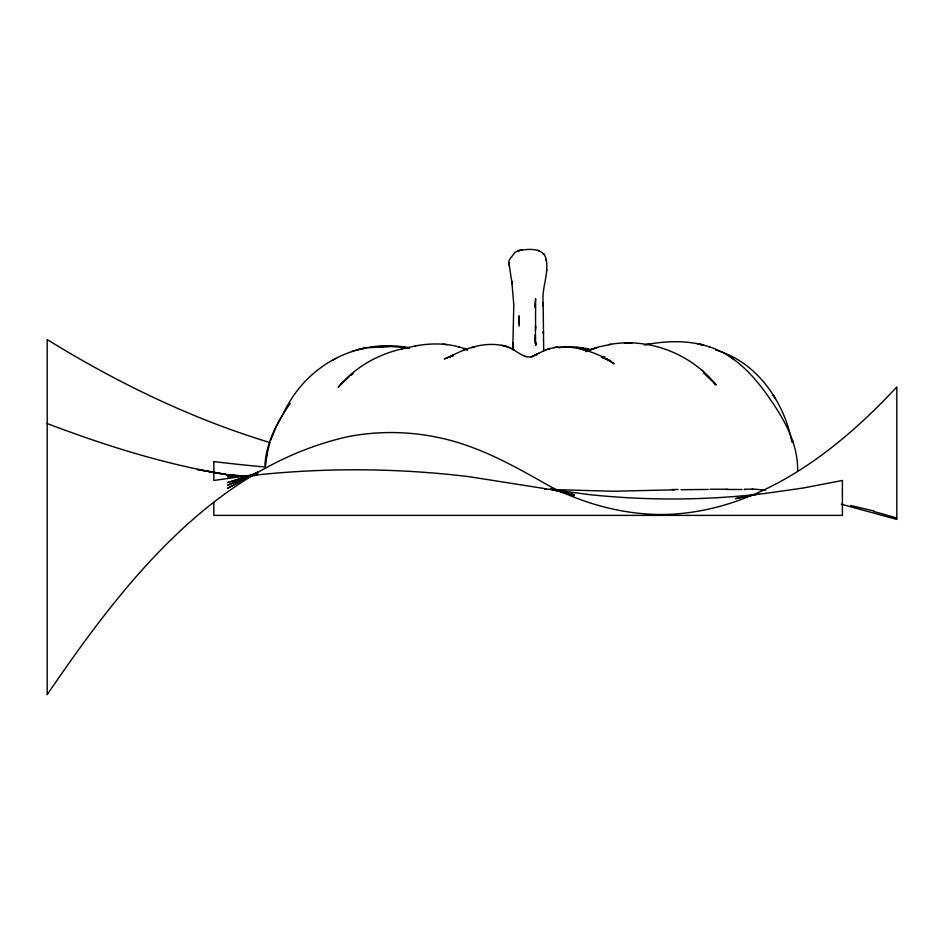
<?xml version="1.0" encoding="UTF-8"?>
<svg xmlns="http://www.w3.org/2000/svg" width="944" height="944" viewBox="0 0 944 944"><rect width="100%" height="100%" fill="white"/><g stroke="black" fill="none" stroke-linecap="round" stroke-linejoin="round"><path stroke-width="1.42" d="M535.342 337.008L535.331 338.766L535.378 335.108L535.72 345.091L534.788 337.515M797.656 470.82C798.105 444.612 785.019 420.576 770.457 399.654C755.153 377.211 735.919 355.298 709.227 346.802M535.366 335.639L535.578 325.94M535.555 327.851L535.614 298.705L534.717 306.989M535.508 329.716L535.567 327.344M508.969 263.14L512.085 283.908L511.79 281.3L513.796 304.652L512.769 349.811L513.04 346.259M543.095 304.263L543.024 305.962L543.154 302.564L543.685 351.168M543.154 302.764C541.561 288.345 549.007 273.89 546.234 259.966M265.571 465.699L266.975 454.17L269.819 442.948M264.898 465.463C266.208 442.594 277.265 421.732 290.28 403.395M266.975 454.206L266.621 456.082M546.623 270.704L546.777 269.984M270.716 440.199L276.12 426.83L284.368 411.537M284.297 411.643C306.977 364.372 358.047 337.763 409.578 347.852M349.268 376.573L340.336 384.822C356.49 366.414 378.65 354.106 402.451 348.796M351.51 374.803L350.767 375.358L353.056 373.706M841.222 504.179L896.8 519.424L896.8 386.946C836.608 451.881 758.48 511.577 666.37 514.456C626.356 515.33 586.814 504.78 551.154 486.998C515.259 466.596 478.879 445.733 437.933 437.426A228.035 228.035 0 0 0 347.77 436.694C212.294 467.398 121.316 585.764 47.2 694.678L47.2 339.569C116.938 382.603 191.337 418.77 269.89 442.547M538.54 353.198L535.472 354.92L545.644 349.882L554.683 347.463M333.09 360.03L336.04 358.378M257.594 472.035L227.539 488.343L257.594 472.484L227.539 485.275L257.594 473.015L227.539 482.585L257.594 473.593M535.862 354.696C524.132 363.039 514.291 345.752 501.96 345.433C483.647 341.822 464.826 348.407 448.955 357.257L453.203 355.003L444.341 358.956L453.12 355.794L451.645 356.159M587.062 350.944L598.756 346.944L610.992 344.289M602.166 357.811L604.892 356.797M463.174 350.354L465.026 349.705M545.644 349.882L550.234 348.383M351.829 351.557L353.965 350.873M471.599 347.616L474.879 346.731M402.097 348.879L415.797 345.882M361.056 349.02L355.569 350.401M358.366 349.327L364.644 348.053M758.539 493.783L735.494 498.656L758.539 494.09M744.568 489.275L752.71 489.134M644.256 345.02C665.803 340.678 688.707 339.887 709.77 346.979M362.437 348.761L366.602 347.97M649.472 344.017L646.333 344.595M415.466 345.941C432.8 342.672 451.303 343.085 467.764 349.953M608.974 344.607C648.339 337.185 690.607 353.434 715.717 384.444L713.912 382.414L716.213 384.975L703.551 372.939M555.273 347.38C574.813 345.138 594.685 351.734 611.334 361.635L601.517 357.033M553.68 347.604L557.385 347.073M558.683 347.793L560.701 347.51M367.983 347.781L389.754 346.46L409.377 347.852M227.539 476.885L257.594 474.938M742.031 489.499L725.83 489.464M381.258 346.531L381.895 346.519M378.756 346.66L389.754 346.46M681.013 489.735L691.563 489.594M674.547 489.818L613.27 491.246L556.264 489.676M631.949 342.908L624.515 342.932M708.248 489.452L697.876 489.523A277.654 23.222 -3.6 0 0 691.48 489.617M254.738 475.705L227.539 475.776L246.148 476.236M562.86 346.802L576.796 347.003L590.814 349.622M250.443 476.165L227.539 475.056L243.281 476.283M544.511 489.039L546.198 489.134M757.985 489.499L765.596 490.172M244.72 476.26L227.539 474.726L197.485 469.534L227.539 474.785C165.707 464.649 105.681 445.733 47.2 423.561M442.63 344.171L446.831 344.572M587.038 494.337L547.756 489.075L469.18 476.696A943.941 943.941 0 0 0 233.463 477.688L213.828 480.472L213.828 461.604M582.224 347.722L582.944 347.817M697.227 343.64L703.835 345.174L699.669 344.182M551.154 489.452L574.2 494.786L551.154 489.11L574.2 495.694L551.154 488.591M850.709 505.488L873.755 510.952M580.395 349.068L582.837 349.658M501.429 345.303L507.506 347.003M585.422 348.265L588.383 348.985M458.194 346.743L459.61 347.109M873.755 511.436L896.8 518.008M715.587 350.035L717.534 350.613M584.171 350.023L585.516 350.413M718.502 350.897C757.867 363.251 784.476 402.84 791.851 441.851M546.128 259.683L546.446 260.532C544.676 246.891 527.13 248.697 517.336 251.045L519.424 250.396L515.176 252.296L510.244 258.491L508.993 260.863L509.017 263.695M509.017 347.569L509.843 347.888M524.581 356.289L525.973 356.808M467.103 349.693L464.082 348.489L466.82 349.599M537.785 250.254L539.083 250.809M514.043 349.835L511.695 348.666M608.443 359.888L614.178 363.865L606.721 358.873M732.674 358.614L729.83 356.702M703.504 371.724L701.451 369.906M774.033 396.551L773.03 395.017L775.26 398.439M793.373 443.196L792.382 440.223M535.106 340.017L535.85 345.221L535.437 342.53M509.111 264.686L509.288 265.901M519.082 323.757L518.905 315.815L519.117 326.223M519.047 321.102L519.07 323.544M213.828 502.302L213.828 515.389L842.39 515.389L842.39 480.472L803.108 488.036L763.814 493.618A786.34 786.34 0 0 1 587.038 494.361M752.274 489.027A71.012 6.207 9.5 0 1 757.536 489.381M745.229 489.334A50.079 2.313 4.9 0 1 744.167 489.7M710.053 489.24A164.48 8.638 -2.4 0 1 727.741 489.287M678.075 489.488A110.177 4.024 0.3 0 1 671.939 489.547M265.736 467.079A1780.939 1780.939 0 0 1 213.828 461.592M513.312 342.613L513.217 344.253L513.312 342.613M340.642 384.621L338.212 387.37L342.271 382.816L340.642 384.621M536.239 354.507L531.307 356.856L536.239 354.507M589.056 350.141L585.587 351.557L597.151 347.475L589.056 350.141M521.997 250.054L519.637 250.42L521.938 250.089M544.074 254.408L542.835 253.511L544.074 254.408M547.331 263.529L547.331 263.529M543.378 333.267L543.366 331.58L543.378 333.267"/></g></svg>
